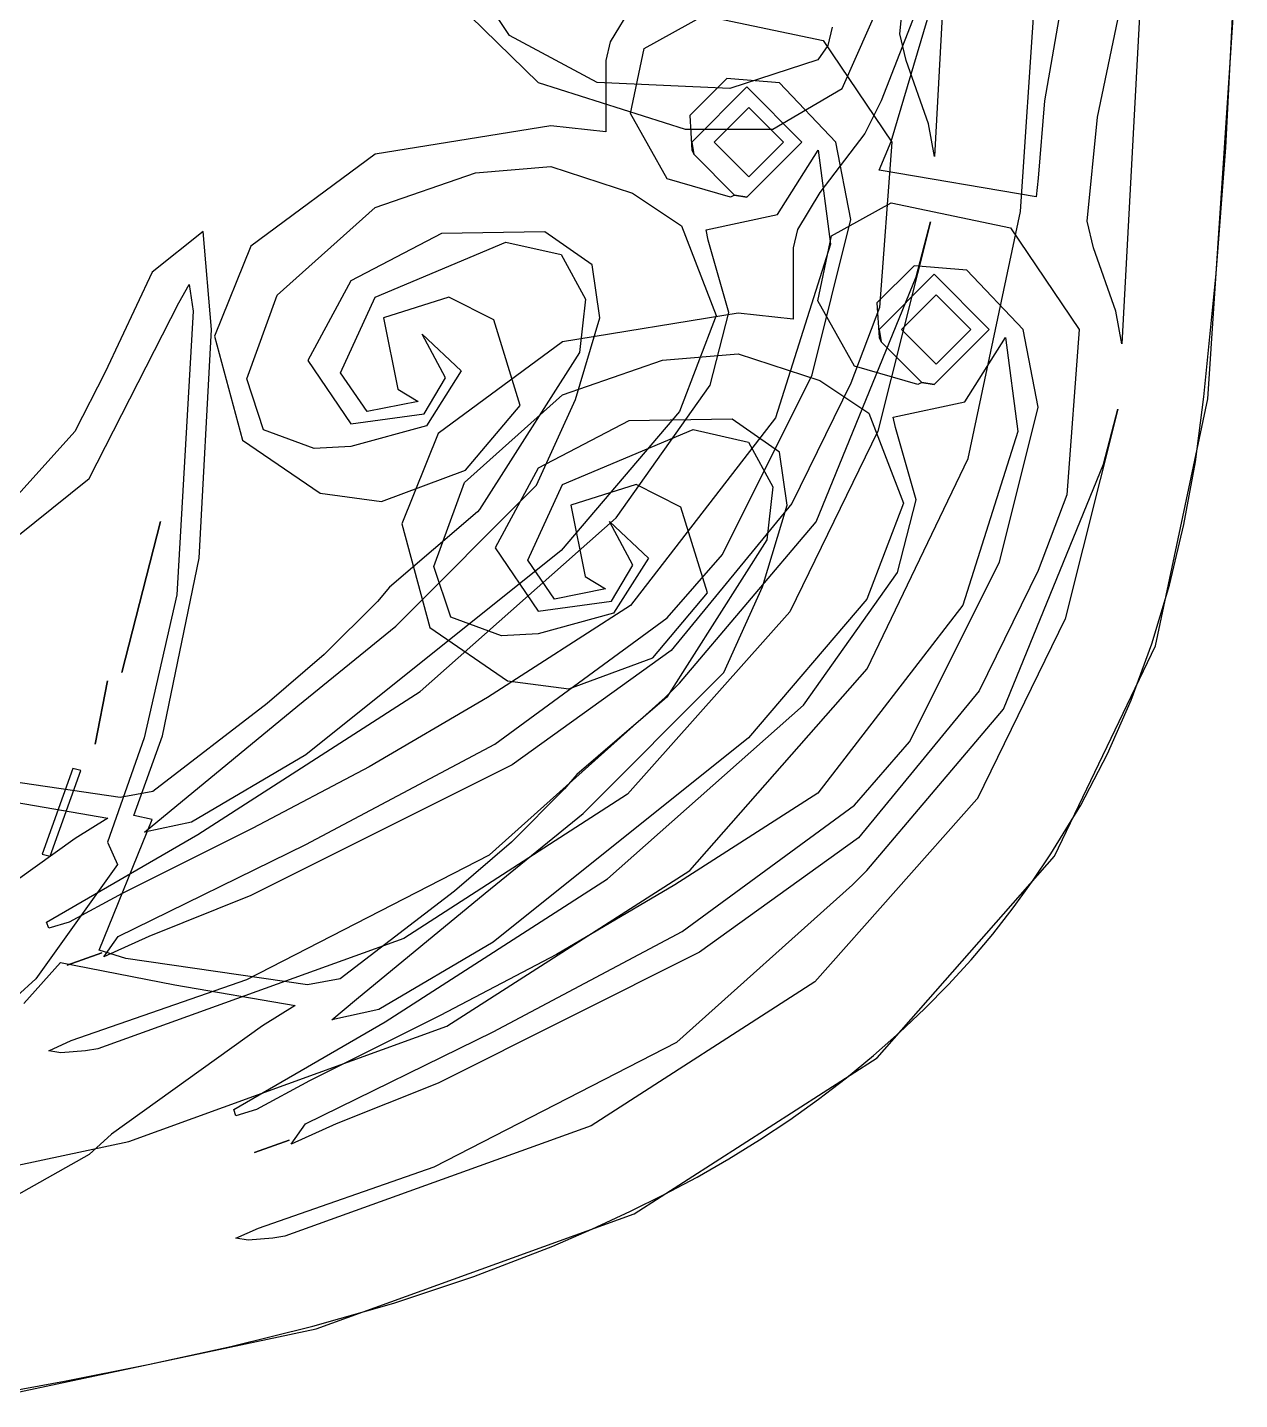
# Model space of a CAD drawing. Extents: x 0 to 208, y 1 to 205.
# Drawn here: x 37.06 to 41.62, y 3.41 to 8.58 of the extents above; entities that cross this region are included whole.
import ezdxf

# ---------------------------------------------------------------- set-up
doc = ezdxf.new("R2010")
doc.units = 0

msp = doc.modelspace()

# ---------------------------------------------------------------- linework, layer by layer
at = {"layer": 'Edge.Cuts'}
for p, q in [((41.5702, 8.12379), (41.5956, 8.61302)), ((41.534, 7.64875), (41.5702, 8.12379)), ((41.4869, 7.18492), (41.534, 7.64875)), ((41.4553, 6.94077), (41.4869, 7.18492)), ((41.4121, 6.70416), (41.4553, 6.94077)), ((41.3574, 6.47553), (41.4121, 6.70416)), ((41.2911, 6.25514), (41.3574, 6.47553)), ((41.2134, 6.04339), (41.2911, 6.25514)), ((41.124, 5.8407), (41.2134, 6.04339)), ((41.0232, 5.64732), (41.124, 5.8407)), ((40.9109, 5.46368), (41.0232, 5.64732)), ((40.8423, 5.36098), (40.9109, 5.46368)), ((40.7695, 5.26031), (40.8423, 5.36098)), ((40.6922, 5.16178), (40.7695, 5.26031)), ((40.6106, 5.06557), (40.6922, 5.16178)), ((40.5248, 4.97165), (40.6106, 5.06557)), ((40.4351, 4.88018), (40.5248, 4.97165)), ((40.3411, 4.79123), (40.4351, 4.88018)), ((40.2434, 4.70489), (40.3411, 4.79123)), ((40.1416, 4.62124), (40.2434, 4.70489)), ((40.036, 4.54039), (40.1416, 4.62124)), ((39.9271, 4.46244), (40.036, 4.54039)), ((39.8139, 4.38745), (39.9271, 4.46244)), ((39.6976, 4.31554), (39.8139, 4.38745)), ((39.578, 4.24674), (39.6976, 4.31554)), ((39.4546, 4.1812), (39.578, 4.24674)), ((39.3279, 4.119), (39.4546, 4.1812)), ((39.182, 4.05079), (39.3279, 4.119)), ((39.0347, 3.98715), (39.182, 4.05079)), ((38.7375, 3.87251), (39.0347, 3.98715)), ((38.4364, 3.7728), (38.7375, 3.87251)), ((38.131, 3.68579), (38.4364, 3.7728)), ((37.8225, 3.60925), (38.131, 3.68579)), ((37.5104, 3.54087), (37.8225, 3.60925)), ((37.1952, 3.4785), (37.5104, 3.54087)), ((36.8768, 3.41977), (37.1952, 3.4785))]:
    msp.add_line(p, q, dxfattribs=at)
at = {"layer": 'Layer 1'}
for p, q in [((40.588446, 10.258875), (40.473105, 8.090435)), ((40.796082, 7.882814), (40.916231, 9.671581)), ((40.342352, 8.551808), (40.380796, 8.943972)), ((39.335025, 8.659479), (39.25044, 8.521068)), ((39.379282, 8.497011), (39.604201, 8.621004)), ((39.604201, 8.621004), (40.053074, 8.526808)), ((40.053074, 8.526808), (40.311636, 8.144256)), ((40.365437, 8.451845), (40.342352, 8.551808)), ((39.25044, 8.521068), (39.235059, 8.451862)), ((39.327378, 8.251908), (39.379282, 8.497011)), ((39.235059, 8.451862), (39.235059, 8.18273)), ((40.450022, 8.213471), (40.365437, 8.451845)), ((39.690694, 8.38359), (39.550361, 8.244218)), ((39.8887, 8.36725), (39.690694, 8.38359)), ((39.765635, 8.351871), (39.558018, 8.144255)), ((39.558066, 8.144255), (39.765683, 8.351871)), ((39.973252, 8.144255), (39.765635, 8.351871)), ((39.765683, 8.351871), (39.973297, 8.144255)), ((39.88871, 8.36725), (39.8887, 8.36725)), ((40.101132, 8.144255), (39.88871, 8.36725)), ((39.642603, 8.144257), (39.773325, 8.274978)), ((39.773325, 8.274978), (39.904045, 8.144257)), ((39.465788, 8.005844), (39.327378, 8.251908)), ((39.550361, 8.244218), (39.558066, 8.113496)), ((39.027442, 8.205799), (38.366148, 8.098146)), ((39.235059, 8.18273), (39.027442, 8.205799)), ((40.473108, 8.090439), (40.450022, 8.213471)), ((39.558018, 8.144255), (39.565722, 8.098118)), ((39.56577, 8.098118), (39.558066, 8.144255)), ((39.558066, 8.113496), (39.56577, 8.098118)), ((39.773325, 8.013535), (39.642603, 8.144257)), ((39.765635, 7.936639), (39.973252, 8.144255)), ((39.973297, 8.144255), (39.765683, 7.936639)), ((39.904045, 8.144257), (39.773325, 8.013535)), ((39.880989, 7.87128), (40.03478, 8.113499)), ((39.904045, 8.144257), (39.904045, 8.144257)), ((40.03478, 8.113499), (40.080914, 7.759783)), ((40.157843, 7.852054), (40.101132, 8.144255)), ((40.311636, 8.144256), (40.265495, 7.521407)), ((38.366148, 8.098146), (37.897084, 7.752119)), ((39.565722, 8.098118), (39.71951, 7.944328)), ((40.473105, 8.090435), (40.473108, 8.090439)), ((38.366162, 7.898189), (38.742945, 8.028911)), ((38.742945, 8.028911), (39.027456, 8.05198)), ((39.027456, 8.05198), (39.335038, 7.952017)), ((39.704164, 7.936639), (39.465788, 8.005844)), ((39.335038, 7.952017), (39.519583, 7.828985)), ((39.719545, 7.944329), (39.704164, 7.936639)), ((39.7195, 7.94433), (39.765635, 7.936639)), ((39.71951, 7.944328), (39.7195, 7.94433)), ((39.765683, 7.936639), (39.719545, 7.944329)), ((37.997064, 7.567541), (38.366162, 7.898189)), ((39.611856, 7.813609), (39.880989, 7.87128)), ((40.600002, 6.952382), (40.796082, 7.882814)), ((39.004408, 7.805917), (38.616087, 7.80015)), ((39.183168, 7.681924), (39.004386, 7.805917)), ((39.004386, 7.805917), (39.004408, 7.805917)), ((39.519583, 7.828985), (39.650305, 7.490647)), ((39.61956, 7.775162), (39.611856, 7.813609)), ((40.011742, 7.267653), (40.157843, 7.852054)), ((40.457737, 7.84437), (40.258771, 7.055236)), ((40.403912, 7.636754), (40.457737, 7.84437)), ((37.897084, 7.752119), (37.760598, 7.41282)), ((38.616087, 7.80015), (38.273907, 7.621369)), ((38.366147, 7.55988), (38.858272, 7.767496)), ((38.858272, 7.767496), (39.065889, 7.720398)), ((39.698391, 7.502185), (39.61956, 7.775162)), ((40.080914, 7.759783), (39.873297, 7.106176)), ((39.065889, 7.720398), (39.158164, 7.55219)), ((39.212003, 7.482959), (39.183168, 7.681924)), ((38.273907, 7.621369), (38.112425, 7.321478)), ((40.027123, 6.714015), (40.403912, 7.636754)), ((37.881723, 7.252272), (37.997064, 7.567541)), ((38.235422, 7.275369), (38.366147, 7.55988)), ((38.642966, 7.55988), (38.396902, 7.482985)), ((38.812136, 7.475296), (38.642966, 7.55988)), ((39.158164, 7.55219), (39.135078, 7.352263)), ((39.627265, 7.229208), (39.698391, 7.502185)), ((40.265495, 7.521407), (40.157844, 7.236896)), ((38.396902, 7.482985), (38.45073, 7.213853)), ((38.912099, 7.152338), (38.812136, 7.475296)), ((39.119731, 7.175379), (39.212003, 7.482959)), ((39.650305, 7.490647), (39.511895, 7.129241)), ((37.760598, 7.41282), (37.866328, 7.021617)), ((38.630503, 7.257079), (38.543019, 7.421442)), ((38.543019, 7.421442), (38.68912, 7.283031)), ((39.135078, 7.352263), (38.758295, 6.760172)), ((38.112425, 7.321478), (38.273907, 7.083104)), ((37.945161, 7.060996), (37.881723, 7.252272)), ((38.335388, 7.129269), (38.235422, 7.275369)), ((38.550724, 7.121552), (38.630503, 7.257079)), ((38.68912, 7.283031), (38.558398, 7.075415)), ((39.673403, 6.590978), (40.011742, 7.267653)), ((40.157844, 7.236896), (39.934846, 6.783216)), ((38.45073, 7.213853), (38.527624, 7.167716)), ((39.273551, 6.729391), (39.627265, 7.229208)), ((38.527624, 7.167716), (38.335388, 7.129269)), ((38.705444, 6.908196), (38.912099, 7.152338)), ((38.97363, 6.85242), (39.119731, 7.175379)), ((38.273907, 7.083104), (38.550724, 7.121552)), ((39.511895, 7.129241), (39.065905, 6.606356)), ((39.873297, 7.106176), (39.327347, 6.398743)), ((38.135474, 6.990829), (37.945161, 7.060996)), ((38.558398, 7.075415), (38.273887, 6.99852)), ((40.258771, 7.055236), (39.927162, 6.37568)), ((37.866328, 7.021617), (38.158532, 6.82169)), ((38.273887, 6.99852), (38.135474, 6.990829)), ((40.219373, 6.160364), (40.600002, 6.952382)), ((38.389215, 6.790932), (38.705444, 6.908196)), ((38.158532, 6.82169), (38.389215, 6.790932)), ((38.443055, 6.321845), (38.97363, 6.85242)), ((39.934846, 6.783216), (39.481168, 6.229572)), ((38.750591, 6.752481), (38.419943, 6.46797)), ((38.53536, 6.075784), (39.273551, 6.729391)), ((38.758295, 6.760172), (38.750591, 6.752481)), ((39.51193, 6.106545), (40.027123, 6.714015)), ((39.065905, 6.606356), (38.104716, 5.837407)), ((39.465786, 6.352603), (39.673403, 6.590978)), ((38.419943, 6.46797), (38.373802, 6.414144)), ((38.373802, 6.414144), (38.173876, 6.214217)), ((39.327347, 6.398743), (38.789082, 6.052716)), ((39.927155, 6.375679), (39.315841, 5.68843)), ((39.927162, 6.37568), (39.927155, 6.375679)), ((38.073957, 6.021955), (38.443055, 6.321845)), ((38.816987, 5.876816), (39.465786, 6.352603)), ((38.173876, 6.214217), (37.958569, 6.029669)), ((39.481168, 6.229572), (38.881387, 5.79896)), ((39.551344, 5.401028), (40.219373, 6.160364)), ((39.458104, 6.052718), (39.51193, 6.106545)), ((37.697203, 5.53752), (38.53536, 6.075784)), ((38.789082, 6.052716), (38.343089, 5.791273)), ((38.796807, 5.460627), (39.458104, 6.052718)), ((37.958569, 6.029669), (37.52796, 5.699021)), ((37.58952, 5.622101), (38.073957, 6.021955)), ((38.104746, 5.49907), (38.816987, 5.876816)), ((38.104716, 5.837407), (37.674104, 5.583654)), ((38.881387, 5.79896), (37.897129, 5.306833)), ((38.343089, 5.791273), (37.90479, 5.560588)), ((37.404928, 5.675952), (36.720562, 5.775915)), ((37.52796, 5.699021), (37.404928, 5.675952)), ((39.315841, 5.68843), (38.473845, 5.145359)), ((36.905213, 5.67593), (37.358893, 5.599035)), ((37.358893, 5.599035), (37.235861, 5.52214)), ((37.497247, 5.545206), (37.58952, 5.622101)), ((37.674104, 5.583654), (37.497247, 5.545206)), ((37.128136, 5.206871), (37.69716, 5.537519)), ((37.90479, 5.560588), (37.412663, 5.314524)), ((37.69716, 5.537519), (37.697203, 5.53752)), ((37.235861, 5.52214), (36.666839, 5.114597)), ((37.397314, 5.153043), (38.104746, 5.49907)), ((37.881756, 4.991568), (38.796807, 5.460627)), ((38.635333, 4.814704), (39.551344, 5.401028)), ((37.412663, 5.314524), (37.212737, 5.206871)), ((37.897129, 5.306833), (37.512655, 5.153043)), ((37.13584, 5.183802), (37.128136, 5.206871)), ((37.212737, 5.206871), (37.13584, 5.183802)), ((38.473845, 5.145359), (37.320425, 4.730127)), ((37.512655, 5.153043), (37.343488, 5.076148)), ((37.343488, 5.076148), (37.397314, 5.153043)), ((37.335795, 5.091529), (37.205075, 5.045391)), ((37.205075, 5.045391), (37.335795, 5.091529)), ((37.335795, 5.091529), (37.335795, 5.091529)), ((37.220459, 4.760883), (37.881756, 4.991568)), ((37.437701, 4.381209), (38.635333, 4.814704)), ((37.135874, 4.722436), (37.220459, 4.760883)), ((37.182015, 4.714745), (37.135874, 4.722436)), ((37.274287, 4.722436), (37.182015, 4.714745)), ((37.320425, 4.730127), (37.274287, 4.722436)), ((36.182393, 4.114961), (37.437701, 4.381209))]:
    msp.add_line(p, q, dxfattribs=at)
at = {"layer": 'test'}
for p, q in [((41.293946, 9.553275), (41.178605, 7.384835)), ((40.309656, 8.146126), (40.586473, 9.084244)), ((41.017118, 9.038107), (40.886396, 8.299916)), ((41.501582, 7.177254), (41.621731, 8.966022)), ((41.086296, 8.238372), (41.217018, 8.861221)), ((40.125139, 8.346041), (40.332756, 8.8151)), ((38.871746, 8.545976), (38.733336, 8.753592)), ((38.671826, 8.669), (38.979406, 8.369109)), ((40.409622, 8.653622), (40.271212, 8.299906)), ((40.086688, 8.576734), (40.071307, 8.507528)), ((39.202394, 8.369118), (38.871746, 8.545976)), ((40.071307, 8.507528), (40.03286, 8.453702)), ((40.03286, 8.453702), (39.702212, 8.346049)), ((38.979406, 8.369109), (39.533049, 8.192251)), ((39.702212, 8.346049), (39.202394, 8.369118)), ((39.863697, 8.192251), (40.125139, 8.346041)), ((40.271212, 8.299906), (40.209696, 8.176874)), ((40.886396, 8.299916), (40.86331, 8.007715)), ((41.047852, 7.846208), (41.086296, 8.238372)), ((39.533049, 8.192251), (39.863697, 8.192251)), ((40.209696, 8.176874), (40.040526, 7.953879)), ((40.263516, 8.038473), (40.309656, 8.146126)), ((40.855606, 7.93851), (40.263516, 8.038473)), ((40.86331, 8.007715), (40.855606, 7.93851)), ((40.040526, 7.953879), (39.955941, 7.815468)), ((40.084782, 7.791451), (40.309701, 7.915444)), ((40.309701, 7.915444), (40.758574, 7.821248)), ((37.718261, 7.807774), (37.526025, 7.653984)), ((37.74902, 7.438678), (37.718261, 7.807774)), ((39.955941, 7.815468), (39.94056, 7.746262)), ((40.758574, 7.821248), (41.017136, 7.438696)), ((41.070937, 7.746245), (41.047852, 7.846208)), ((40.032878, 7.546348), (40.084782, 7.791451)), ((39.94056, 7.746262), (39.94056, 7.47713)), ((41.155522, 7.507871), (41.070937, 7.746245)), ((37.526025, 7.653984), (37.349168, 7.277199)), ((40.396194, 7.67803), (40.255861, 7.538658)), ((40.263566, 7.438695), (40.471183, 7.646311)), ((40.471235, 7.646311), (40.263618, 7.438695)), ((40.5942, 7.66169), (40.396194, 7.67803)), ((40.471183, 7.646311), (40.678797, 7.438695)), ((40.678852, 7.438695), (40.471235, 7.646311)), ((40.59421, 7.66169), (40.5942, 7.66169)), ((40.806632, 7.438695), (40.59421, 7.66169)), ((37.626081, 7.538624), (37.664526, 7.60783)), ((37.664526, 7.60783), (37.679907, 7.507866)), ((40.171288, 7.300284), (40.032878, 7.546348)), ((40.348203, 7.438697), (40.478925, 7.569418)), ((40.478925, 7.569418), (40.609645, 7.438697)), ((37.287742, 6.877328), (37.626081, 7.538624)), ((37.679907, 7.507866), (37.618391, 6.439026)), ((39.732943, 7.500199), (39.071649, 7.392546)), ((39.94056, 7.47713), (39.732943, 7.500199)), ((40.255861, 7.538658), (40.263566, 7.407936)), ((41.178608, 7.384839), (41.155522, 7.507871)), ((37.702886, 6.577455), (37.74902, 7.438678)), ((39.071649, 7.392546), (38.602585, 7.046519)), ((40.27127, 7.392558), (40.263566, 7.438695)), ((40.263566, 7.407936), (40.27127, 7.392558)), ((40.263618, 7.438695), (40.271322, 7.392558)), ((40.271322, 7.392558), (40.42511, 7.238768)), ((40.478925, 7.307975), (40.348203, 7.438697)), ((40.678797, 7.438695), (40.471183, 7.231079)), ((40.471235, 7.231079), (40.678852, 7.438695)), ((40.609645, 7.438697), (40.478925, 7.307975)), ((40.586489, 7.16568), (40.74028, 7.407899)), ((40.609645, 7.438697), (40.609645, 7.438697)), ((40.74028, 7.407899), (40.786414, 7.054183)), ((40.863343, 7.146494), (40.806632, 7.438695)), ((41.017136, 7.438696), (40.970995, 6.815847)), ((39.448445, 7.323351), (39.732956, 7.34642)), ((39.732956, 7.34642), (40.040538, 7.246457)), ((41.178605, 7.384835), (41.178608, 7.384839)), ((39.071662, 7.192629), (39.448445, 7.323351)), ((40.409664, 7.231079), (40.171288, 7.300284)), ((37.349168, 7.277199), (37.233827, 7.054204)), ((40.040538, 7.246457), (40.225083, 7.123425)), ((40.425045, 7.238769), (40.409664, 7.231079)), ((40.471183, 7.231079), (40.425045, 7.238769)), ((40.4251, 7.23877), (40.471235, 7.231079)), ((40.42511, 7.238768), (40.4251, 7.23877)), ((38.702564, 6.861981), (39.071662, 7.192629)), ((40.317356, 7.108009), (40.586489, 7.16568)), ((40.717242, 6.562093), (40.863343, 7.146494)), ((41.163237, 7.13877), (40.964271, 6.349636)), ((41.109412, 6.931154), (41.163237, 7.13877)), ((41.305502, 6.246822), (41.501582, 7.177254)), ((39.321587, 7.09459), (38.979407, 6.915809)), ((39.709908, 7.100357), (39.321587, 7.09459)), ((39.888668, 6.976364), (39.709886, 7.100357)), ((39.709886, 7.100357), (39.709908, 7.100357)), ((40.225083, 7.123425), (40.355805, 6.785087)), ((40.32506, 7.069562), (40.317356, 7.108009)), ((37.233827, 7.054204), (36.964694, 6.754314)), ((38.602585, 7.046519), (38.466099, 6.70722)), ((39.071648, 6.85428), (39.563773, 7.061896)), ((39.563773, 7.061896), (39.77139, 7.014798)), ((40.403891, 6.796585), (40.32506, 7.069562)), ((40.786414, 7.054183), (40.578797, 6.400576)), ((39.77139, 7.014798), (39.863665, 6.84659)), ((39.917503, 6.777399), (39.888668, 6.976364)), ((40.732623, 6.008415), (41.109412, 6.931154)), ((36.703339, 6.408269), (37.287742, 6.877328)), ((38.979407, 6.915809), (38.817925, 6.615918)), ((38.587223, 6.546712), (38.702564, 6.861981)), ((38.940923, 6.569769), (39.071648, 6.85428)), ((39.348467, 6.85428), (39.102403, 6.777385)), ((39.517637, 6.769696), (39.348467, 6.85428)), ((39.863665, 6.84659), (39.840579, 6.646663)), ((39.102403, 6.777385), (39.156231, 6.508253)), ((39.6176, 6.446738), (39.517637, 6.769696)), ((39.825231, 6.469819), (39.917503, 6.777399)), ((40.355805, 6.785087), (40.217395, 6.423681)), ((40.332765, 6.523608), (40.403891, 6.796585)), ((40.970995, 6.815847), (40.863344, 6.531336)), ((37.4108, 6.14686), (37.556901, 6.715882)), ((37.556901, 6.715882), (37.4108, 6.14686)), ((38.466099, 6.70722), (38.571829, 6.316017)), ((39.336003, 6.551519), (39.248519, 6.715882)), ((39.248519, 6.715882), (39.39462, 6.577471)), ((38.817925, 6.615918), (38.979407, 6.377544)), ((39.840579, 6.646663), (39.463796, 6.054572)), ((37.564476, 5.908469), (37.702886, 6.577455)), ((39.040889, 6.423669), (38.940923, 6.569769)), ((39.39462, 6.577471), (39.263898, 6.369855)), ((40.378903, 5.885418), (40.717242, 6.562093)), ((38.650661, 6.355436), (38.587223, 6.546712)), ((39.256224, 6.415992), (39.336003, 6.551519)), ((39.979051, 6.023791), (40.332765, 6.523608)), ((40.863344, 6.531336), (40.640346, 6.077656)), ((39.233125, 6.462116), (39.040889, 6.423669)), ((39.156231, 6.508253), (39.233125, 6.462116)), ((39.67913, 6.14686), (39.825231, 6.469819)), ((37.618391, 6.439026), (37.495356, 5.900762)), ((38.979407, 6.377544), (39.256224, 6.415992)), ((39.410945, 6.202596), (39.6176, 6.446738)), ((40.217395, 6.423681), (39.771405, 5.900796)), ((38.840974, 6.285269), (38.650661, 6.355436)), ((39.263898, 6.369855), (38.979387, 6.29296)), ((40.578797, 6.400576), (40.032847, 5.693143)), ((38.571829, 6.316017), (38.864033, 6.11609)), ((40.964271, 6.349636), (40.632662, 5.67008)), ((38.979387, 6.29296), (38.840974, 6.285269)), ((39.094716, 6.085332), (39.410945, 6.202596)), ((40.924873, 5.454804), (41.305502, 6.246822)), ((37.357, 6.1161), (37.310859, 5.877726)), ((37.310859, 5.877726), (37.357, 6.1161)), ((37.357, 6.1161), (37.357, 6.1161)), ((37.4108, 6.14686), (37.4108, 6.14686)), ((38.864033, 6.11609), (39.094716, 6.085332)), ((39.148555, 5.616285), (39.67913, 6.14686)), ((39.456092, 6.046881), (39.125444, 5.76237)), ((39.463796, 6.054572), (39.456092, 6.046881)), ((40.640346, 6.077656), (40.186668, 5.524012)), ((39.24086, 5.370184), (39.979051, 6.023791)), ((40.21743, 5.400945), (40.732623, 6.008415)), ((37.495356, 5.900762), (37.356949, 5.508598)), ((37.45682, 5.608579), (37.564476, 5.908469)), ((39.771405, 5.900796), (38.810216, 5.131847)), ((40.171286, 5.647043), (40.378903, 5.885418)), ((37.226243, 5.785461), (37.110899, 5.462502)), ((37.141659, 5.454811), (37.257, 5.77777)), ((37.257, 5.77777), (37.226243, 5.785461)), ((37.257, 5.77777), (37.257, 5.77777)), ((39.125444, 5.76237), (39.079303, 5.708544)), ((39.079303, 5.708544), (38.879377, 5.508617)), ((40.032847, 5.693143), (39.494582, 5.347116)), ((39.522487, 5.171256), (40.171286, 5.647043)), ((40.632655, 5.670079), (40.021341, 4.98283)), ((40.632662, 5.67008), (40.632655, 5.670079)), ((37.3261, 5.101073), (37.526026, 5.593201)), ((37.526026, 5.593201), (37.45682, 5.608579)), ((38.779457, 5.316395), (39.148555, 5.616285)), ((37.356949, 5.508598), (37.395393, 5.424014)), ((38.879377, 5.508617), (38.66407, 5.324069)), ((40.186668, 5.524012), (39.586887, 5.0934)), ((37.110899, 5.462502), (37.141659, 5.454811)), ((40.256844, 4.695468), (40.924873, 5.454804)), ((37.395393, 5.424014), (37.087813, 4.993402)), ((40.163604, 5.347118), (40.21743, 5.400945)), ((38.66407, 5.324069), (38.233461, 4.993421)), ((38.402703, 4.83192), (39.24086, 5.370184)), ((39.494582, 5.347116), (39.048589, 5.085673)), ((39.502307, 4.755027), (40.163604, 5.347118)), ((38.29502, 4.916541), (38.779457, 5.316395)), ((38.810246, 4.79351), (39.522487, 5.171256)), ((38.810216, 5.131847), (38.379604, 4.878094)), ((37.426063, 5.070315), (37.3261, 5.101073)), ((38.110429, 4.970352), (37.426063, 5.070315)), ((39.586887, 5.0934), (38.602629, 4.601273)), ((39.048589, 5.085673), (38.61029, 4.854988)), ((37.041694, 4.901125), (37.180107, 5.054915)), ((37.180107, 5.054915), (37.610716, 4.97033)), ((37.087813, 4.993402), (36.26504, 4.255211)), ((37.610716, 4.97033), (38.064396, 4.893435)), ((38.233461, 4.993421), (38.110429, 4.970352)), ((40.021341, 4.98283), (39.179345, 4.439759)), ((38.202747, 4.839646), (38.29502, 4.916541)), ((38.064396, 4.893435), (37.941364, 4.81654)), ((38.379604, 4.878094), (38.202747, 4.839646)), ((37.941364, 4.81654), (37.372342, 4.408997)), ((37.833636, 4.501271), (38.40266, 4.831919)), ((38.61029, 4.854988), (38.118163, 4.608924)), ((38.40266, 4.831919), (38.402703, 4.83192)), ((38.102814, 4.447483), (38.810246, 4.79351)), ((38.587256, 4.285968), (39.502307, 4.755027)), ((39.340833, 4.109144), (40.256844, 4.695468)), ((38.118163, 4.608924), (37.918237, 4.501271)), ((38.602629, 4.601273), (38.218155, 4.447483)), ((37.84134, 4.478202), (37.833636, 4.501271)), ((37.918237, 4.501271), (37.84134, 4.478202)), ((38.218155, 4.447483), (38.048988, 4.370588)), ((38.048988, 4.370588), (38.102814, 4.447483)), ((37.372342, 4.408997), (37.287757, 4.332102)), ((39.179345, 4.439759), (38.025925, 4.024527)), ((38.041295, 4.385929), (37.910575, 4.339791)), ((37.910575, 4.339791), (38.041295, 4.385929)), ((38.041295, 4.385929), (38.041295, 4.385929)), ((37.287733, 4.332103), (36.864809, 4.093729)), ((37.287757, 4.332102), (37.287733, 4.332103)), ((37.925959, 4.055283), (38.587256, 4.285968)), ((38.143201, 3.675649), (39.340833, 4.109144)), ((37.841374, 4.016836), (37.925959, 4.055283)), ((37.887515, 4.009145), (37.841374, 4.016836)), ((37.979787, 4.016836), (37.887515, 4.009145)), ((38.025925, 4.024527), (37.979787, 4.016836)), ((36.887893, 3.409401), (38.143201, 3.675649))]:
    msp.add_line(p, q, dxfattribs=at)

doc.saveas('drawing.dxf')
